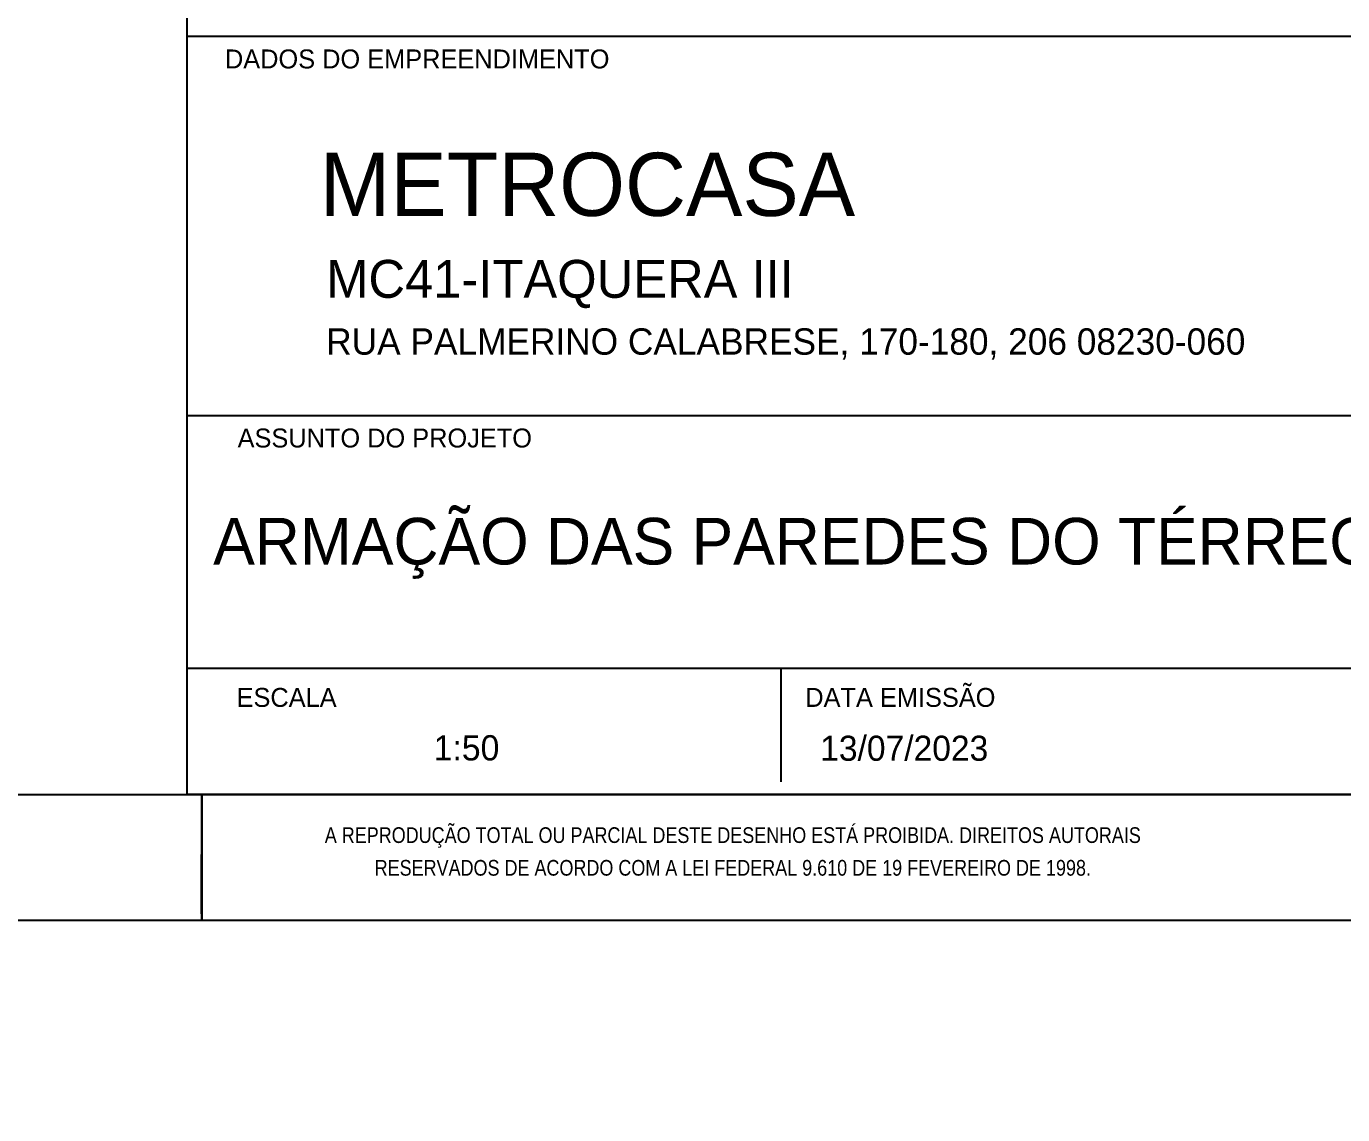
# Model space of a CAD drawing. Extents: x -2 to 121, y -2 to 61.
# Drawn here: x 99 to 109.49, y -1.55 to 7.12 of the extents above; entities that cross this region are included whole.
import ezdxf
from ezdxf.enums import TextEntityAlignment as Align

# ---------------------------------------------------------------- set-up
doc = ezdxf.new("R2010")
doc.units = 0
doc.header["$MEASUREMENT"] = 0
doc.linetypes.add('HIDDEN', pattern=[0.375, 0.25, -0.125])
doc.layers.get('0').update_dxf_attribs({"linetype": 'CONTINUOUS'})
doc.layers.get('Defpoints').update_dxf_attribs({"linetype": 'CONTINUOUS'})
for name, color, linetype in [('ARQ-MAR', 2, 'CONTINUOUS'), ('ARQ_CAR', 7, 'CONTINUOUS'), ('ARQ_CAR-TXT', 7, 'CONTINUOUS'), ('ARQ_FOLHA', 7, 'CONTINUOUS'), ('ARQ_TXT-2', 2, 'CONTINUOUS'), ('ARQ_TXT-4', 4, 'CONTINUOUS'), ('ARQ_VISTA 0', 251, 'CONTINUOUS'), ('PSG-NV1-HTC-251', 251, 'CONTINUOUS')]:
    doc.layers.add(name, color=color, linetype=linetype)
doc.styles.add('01-MILLEU', font='GOTHIC.TTF')
doc.styles.add('CARIMBO', font='romans.shx', dxfattribs={"height": 30})

# ---------------------------------------------------------------- blocks, each defined once
blk = doc.blocks.new('SELO METROCASA - EXECUTIVO')
at = {"layer": 'ARQ-MAR', "color": 5}
blk.add_line((-173.01, 10), (-35, 10), dxfattribs=at)
at = {"layer": 'ARQ_CAR', "color": 5}
blk.add_lwpolyline([(-175, 0), (-175, 120), (0, 120), (0, 0)], close=True, dxfattribs=at)
for points in [[(0, 60), (-175, 60)], [(-175, 30), (0, 30)], [(-175, 10), (-35, 10)]]:
    blk.add_lwpolyline(points, dxfattribs=at)
at = {"layer": 'ARQ_CAR', "color": 3}
blk.add_lwpolyline([(-128.01, 1), (-128.01, 10)], dxfattribs=at)
at = {"layer": 'ARQ_CAR-TXT', "color": 1, "style": '01-MILLEU'}
for s, p in [('DADOS DO EMPREENDIMENTO', (-172.02, 57.47)), ('ASSUNTO DO PROJETO', (-171.02, 27.47)), ('ESCALA', (-171.1, 6.94)), ('DATA EMISSÃO', (-126.1, 6.94))]:
    blk.add_text(s, height=1.5, dxfattribs=at).set_placement(p)
at = {"layer": 'ARQ_CAR-TXT', "color": 4, "style": '01-MILLEU'}
blk.add_attdef('ASSUNTO.DO.PROJETO', (-163.54, 18.21), '', height=3.69, dxfattribs=at)
at = {"layer": 'ARQ_TXT-2', "style": '01-MILLEU'}
for tag, p in [('N_REV0', (-169.74, 157.54)), ('R_DES', (-155.84, 157.49)), ('DATA_0', (-140.16, 157.49))]:
    blk.add_attdef(tag, text='', height=2, dxfattribs=at).set_placement(p, align=Align.MIDDLE_CENTER)
for tag, p, height in [('DESCRIÇÃO.DA.REVISÃO_0', (-131.24, 156.49), 2), ('MC_XXX-XX', (-33.9, 82.8), 1.5), ('RESPONSÁVEL', (-34, 73.46), 1.5), ('COORDENADOR', (-34, 63.46), 1.5), ('XXX-XX', (-33.9, 51.2), 3.65), ('DISCIPLINA', (-33.9, 41.2), 3.65), ('OBRA', (-164.01, 39.31), 3), ('ENDEREÇO', (-164.01, 34.81), 3), ('ESCALA', (-155.51, 2.7), 2)]:
    blk.add_attdef(tag, p, '', height=height, dxfattribs=at)
blk.add_attdef('DCP', text='', height=3.24, dxfattribs=at).set_placement((-23.62, 17.18), align=Align.MIDDLE_LEFT)
blk.add_attdef('DES', text='', height=2.99, dxfattribs=at).set_placement((-19.84, 12.19), align=Align.MIDDLE)
at = {"layer": 'ARQ_TXT-4', "style": '01-MILLEU'}
blk.add_attdef('CLIENTE', (-164.51, 45.8), '', height=5, dxfattribs=at)
at = {"layer": 'ARQ_VISTA 0', "style": '01-MILLEU'}
blk.add_attdef('LOGO', (-164.51, 77.38), '', height=5, dxfattribs=at)

msp = doc.modelspace()

# ---------------------------------------------------------------- linework, layer by layer
at = {"layer": 'ARQ_FOLHA', "color": 1}
for p, q in [((100.4, 0.997503), (100.399562, 0.047111)), ((100.399562, 0.047111), (100.4, 0.997503)), ((100.400438, 0.947895), (100.4, -0.002497)), ((100.400438, 0.947895), (100.4, -0.002497)), ((100.4, -0.002497), (100.400438, 0.947895))]:
    msp.add_line(p, q, dxfattribs=at)
for points in [[(0, -0.002497), (118.9, -0.002497), (118.9, 59.397503), (0, 59.397503)], [(2.5, 0.997503), (117.9, 0.997503), (117.9, 58.397503), (2.5, 58.397503)]]:
    msp.add_lwpolyline(points, close=True, dxfattribs=at)
at = {"layer": 'Defpoints', "color": 8, "linetype": 'HIDDEN', "ltscale": 100}
msp.add_lwpolyline([(-1.95, 60.947503), (-1.95, -1.552497), (120.85, -1.552497), (120.85, 60.947503)], close=True, dxfattribs=at)

# ---------------------------------------------------------------- block references
ref = msp.add_blockref('SELO METROCASA - EXECUTIVO', (117.9, 0.997503), dxfattribs=dict(xscale=0.1006544394922334, yscale=0.1006544394922334, zscale=0.1006544394922334))
ref.add_attrib('CLIENTE', 'METROCASA', (101.341464, 5.60717), dxfattribs={"layer": 'ARQ_TXT-4', "height": 0.5032722, "style": '01-MILLEU'})
ref.add_attrib('ASSUNTO.DO.PROJETO', 'ARMAÇÃO DAS PAREDES DO TÉRREO', (100.491951, 2.83032), dxfattribs={"layer": 'ARQ_CAR-TXT', "color": 4, "height": 0.37156096, "style": '01-MILLEU'})
ref.add_attrib('ESCALA', '1:50', (102.247354, 1.26927), dxfattribs={"layer": 'ARQ_TXT-2', "height": 0.2013089, "style": '01-MILLEU'})
ref.add_attrib('OBRA', 'MC41-ITAQUERA III', (101.391791, 4.954648), dxfattribs={"layer": 'ARQ_TXT-2', "height": 0.30196332, "style": '01-MILLEU'})
ref.add_attrib('ENDEREÇO', 'RUA PALMERINO CALABRESE, 170-180, 206 08230-060', (101.391791, 4.501703), dxfattribs={"layer": 'ARQ_TXT-2', "height": 0.21, "style": '01-MILLEU'})

# ---------------------------------------------------------------- texts
at = {"layer": 'ARQ_TXT-2', "insert": (105.326314, 1.46663), "char_height": 0.2, "width": 9.27970323, "attachment_point": 1, "style": '01-MILLEU'}
msp.add_mtext('13/07/2023', dxfattribs=at)
at = {"layer": 'PSG-NV1-HTC-251', "insert": (100.4, 0.997503), "char_height": 0.125, "width": 8.46052064, "attachment_point": 1, "line_spacing_factor": 1.25, "style": 'CARIMBO'}
msp.add_mtext('\\pxqc;{\\fArial Narrow|b0|i0|c0|p34;\\PA REPRODUÇÃO TOTAL OU PARCIAL DESTE DESENHO ESTÁ PROIBIDA. DIREITOS AUTORAIS \\PRESERVADOS DE ACORDO COM A LEI FEDERAL 9.610 DE 19 FEVEREIRO DE 1998.}', dxfattribs=at)

doc.saveas('drawing.dxf')
